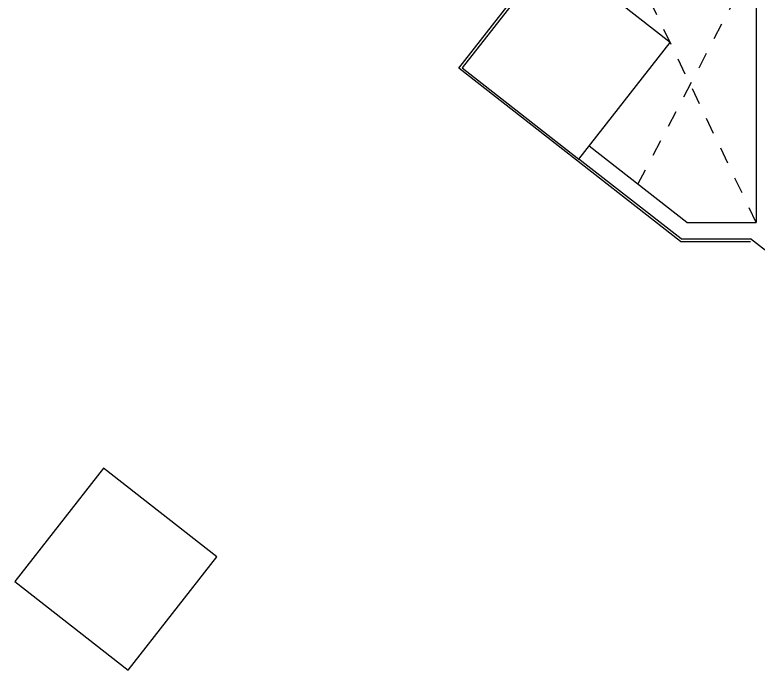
# Model space of a CAD drawing. Header units: millimetres. Extents: x -7718 to 414843, y 91724 to 341395.
# Drawn here: x 375136 to 384176, y 152168 to 160133 of the extents above; entities that cross this region are included whole.
import ezdxf

# ---------------------------------------------------------------- set-up
doc = ezdxf.new("R2010")
doc.units = ezdxf.units.MM
doc.header["$LTSCALE"] = 200
doc.header["$MEASUREMENT"] = 0
doc.linetypes.add('HIDDEN', pattern=[2, 1, -1])
doc.layers.add('e-plan', color=9, linetype='CONTINUOUS')

msp = doc.modelspace()

# ---------------------------------------------------------------- linework, layer by layer
at = {"layer": 'e-plan'}
for p, q in [((380536, 159483.4), (381672.9, 160938.6)), ((384152.6, 160818.6), (384152.6, 157608.6)), ((383230.2, 157378.6), (380536, 159483.4)), ((383309.2, 157608.6), (382119.7, 158538)), ((383240.3, 157408.6), (381996.5, 158380.4)), ((383309.2, 157608.6), (384152.6, 157608.6)), ((383240.3, 157408.6), (384085, 157408.6)), ((385027.4, 156672.3), (384085, 157408.6)), ((383230.2, 157378.6), (384085, 157378.6))]:
    msp.add_line(p, q, dxfattribs=at)
at = {"layer": 'e-plan', "linetype": 'HIDDEN'}
for p, q in [((384152.6, 157608.6), (382616.8, 160818.6)), ((382714.4, 158073.3), (384152.6, 160818.6))]:
    msp.add_line(p, q, dxfattribs=at)
at = {"layer": 'e-plan', "ltscale": 0.5}
for points in [[(380578.1, 159488.6), (381996.5, 158380.4), (383104.7, 159798.8), (381686.3, 160907)], [(377592.4, 153547.3), (376213.4, 154624.7), (375135.9, 153245.7), (376515, 152168.3)]]:
    msp.add_lwpolyline(points, close=True, dxfattribs=at)

doc.saveas('drawing.dxf')
